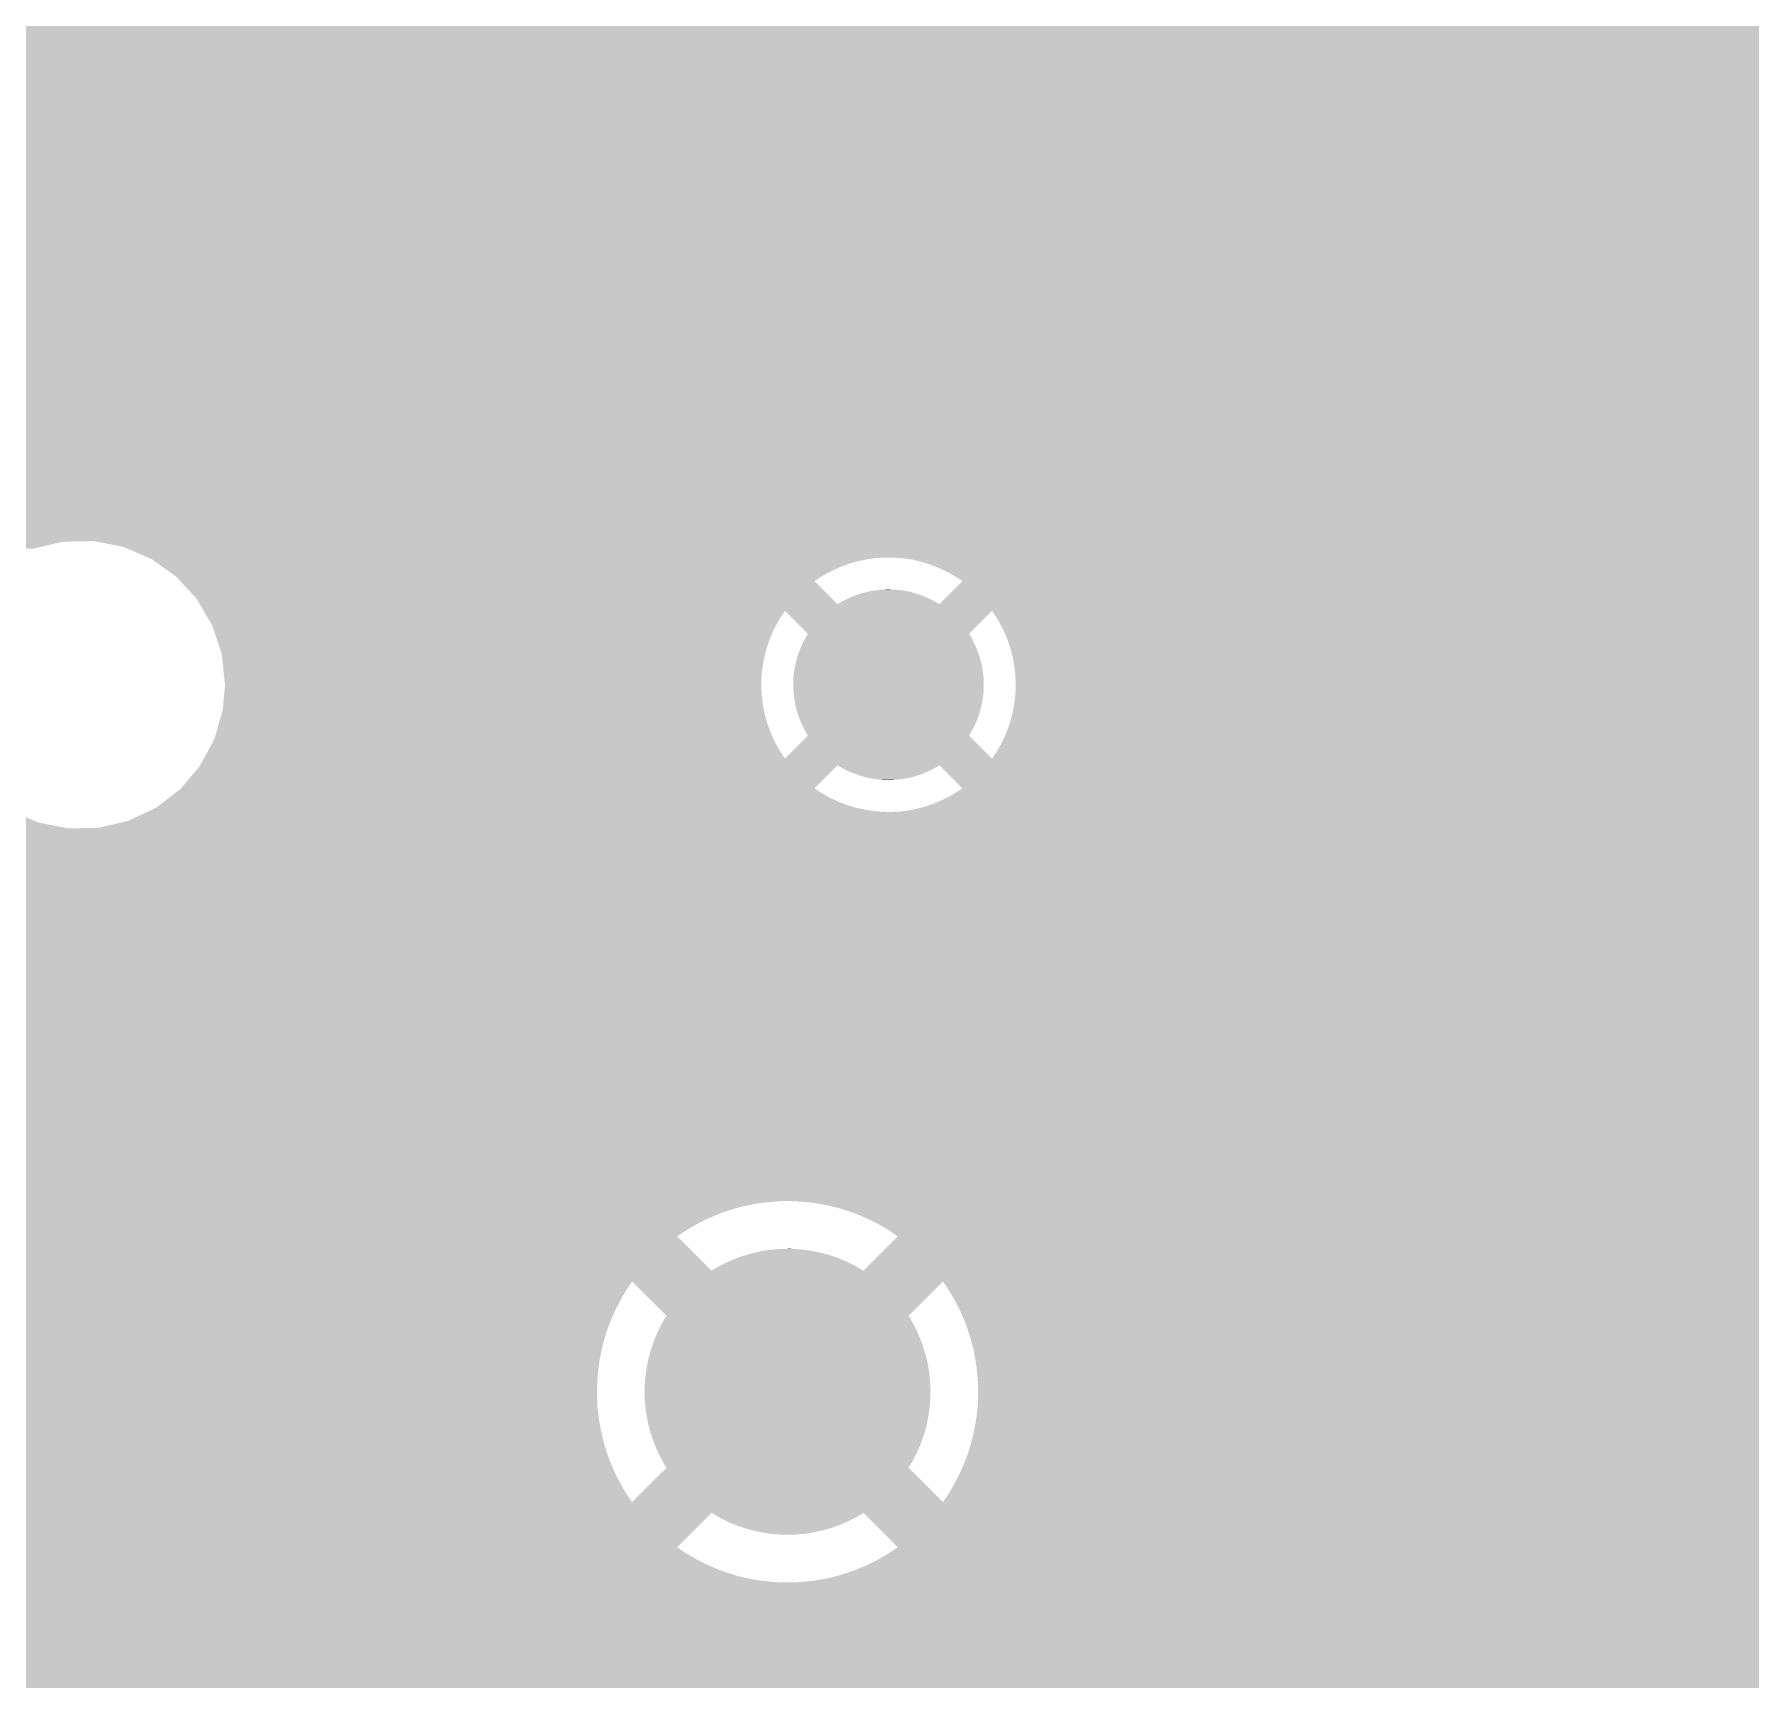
# Model space of a CAD drawing. Extents: x 295 to 953, y 10 to 290.
# Drawn here: x 559.18 to 571.05, y 155.44 to 166.82 of the extents above; entities that cross this region are included whole.
import ezdxf

# ---------------------------------------------------------------- set-up
doc = ezdxf.new("R2010")
doc.units = 0
doc.header["$LTSCALE"] = 5
doc.header["$MEASUREMENT"] = 0
doc.layers.add('GND1', color=7, linetype='CONTINUOUS')

msp = doc.modelspace()

# ---------------------------------------------------------------- linework, layer by layer
at = {"layer": 'GND1'}
for points in [[(542.312, 166.72), (542.249, 166.914), (599.871, 166.72), (599.871, 166.914)], [(542.335, 166.511), (542.312, 166.72), (599.871, 166.511), (599.871, 166.72)], [(542.319, 166.336), (542.335, 166.511), (599.871, 166.336), (599.871, 166.511)], [(542.26, 166.133), (542.319, 166.336), (599.871, 166.133), (599.871, 166.336)], [(542.16, 165.947), (542.26, 166.133), (599.871, 165.947), (599.871, 166.133)], [(542.024, 165.787), (542.16, 165.947), (599.871, 165.787), (599.871, 165.947)], [(541.856, 165.659), (542.024, 165.787), (599.871, 165.659), (599.871, 165.787)], [(541.665, 165.569), (541.856, 165.659), (599.871, 165.569), (599.871, 165.659)], [(541.46, 165.521), (541.665, 165.569), (599.871, 165.521), (599.871, 165.569)], [(530.93, 165.377), (531.018, 165.517), (599.871, 165.377), (599.871, 165.517)], [(541.249, 165.517), (541.46, 165.521), (599.871, 165.517), (599.871, 165.521)], [(530.742, 165.162), (530.93, 165.377), (599.871, 165.162), (599.871, 165.377)], [(530.524, 164.978), (530.742, 165.162), (599.871, 164.978), (599.871, 165.162)], [(530.279, 164.831), (530.524, 164.978), (599.871, 164.831), (599.871, 164.978)], [(530.014, 164.724), (530.279, 164.831), (599.871, 164.724), (599.871, 164.831)], [(529.736, 164.659), (530.014, 164.724), (599.871, 164.659), (599.871, 164.724)], [(525.272, 164.147), (525.272, 164.639), (599.871, 164.147), (599.871, 164.639)], [(529.451, 164.639), (529.736, 164.659), (599.871, 164.639), (599.871, 164.659)], [(525.272, 164.126), (525.272, 164.147), (593.451, 164.126), (593.736, 164.147)], [(525.272, 164.062), (525.272, 164.126), (593.173, 164.062), (593.451, 164.126)], [(525.272, 163.954), (525.272, 164.062), (592.908, 163.954), (593.173, 164.062)], [(525.272, 163.807), (525.272, 163.954), (592.664, 163.807), (592.908, 163.954)], [(525.272, 163.624), (525.272, 163.807), (592.445, 163.624), (592.664, 163.807)], [(525.272, 163.408), (525.272, 163.624), (592.257, 163.408), (592.445, 163.624)], [(525.272, 163.313), (525.272, 163.408), (592.197, 163.313), (592.257, 163.408)], [(525.272, 163.309), (525.272, 163.313), (559.375, 163.309), (559.586, 163.313)], [(525.272, 163.261), (525.272, 163.309), (559.17, 163.261), (559.375, 163.309)], [(559.793, 163.273), (559.586, 163.313), (592.172, 163.273), (592.197, 163.313)], [(559.963, 163.199), (559.793, 163.273), (592.126, 163.199), (592.172, 163.273)], [(559.971, 163.196), (559.963, 163.199), (565.004, 163.196), (565.067, 163.199)], [(559.987, 163.189), (559.971, 163.196), (564.953, 163.189), (565.004, 163.196)], [(559.989, 163.188), (559.987, 163.189), (564.942, 163.188), (564.953, 163.189)], [(560.006, 163.175), (559.989, 163.188), (564.881, 163.175), (564.942, 163.188)], [(560.03, 163.159), (560.006, 163.175), (564.82, 163.159), (564.881, 163.175)], [(560.059, 163.137), (560.03, 163.159), (564.761, 163.137), (564.82, 163.159)], [(565.192, 163.193), (565.129, 163.199), (592.122, 163.193), (592.126, 163.199)], [(565.254, 163.184), (565.192, 163.193), (592.116, 163.184), (592.122, 163.193)], [(565.315, 163.169), (565.254, 163.184), (592.107, 163.169), (592.116, 163.184)], [(565.324, 163.166), (565.315, 163.169), (592.105, 163.166), (592.107, 163.169)], [(565.375, 163.151), (565.324, 163.166), (592.099, 163.151), (592.105, 163.166)], [(560.095, 163.112), (560.059, 163.137), (564.704, 163.112), (564.761, 163.137)], [(560.136, 163.083), (560.095, 163.112), (564.648, 163.083), (564.704, 163.112)], [(560.158, 163.067), (560.136, 163.083), (564.623, 163.067), (564.648, 163.083)], [(560.174, 163.05), (560.158, 163.067), (564.595, 163.05), (564.623, 163.067)], [(560.187, 163.036), (560.174, 163.05), (564.575, 163.036), (564.595, 163.05)], [(565.433, 163.128), (565.375, 163.151), (592.089, 163.128), (592.099, 163.151)], [(565.49, 163.101), (565.433, 163.128), (592.078, 163.101), (592.089, 163.128)], [(565.545, 163.071), (565.49, 163.101), (592.064, 163.071), (592.078, 163.101)], [(565.597, 163.036), (565.545, 163.071), (592.05, 163.036), (592.064, 163.071)], [(560.301, 162.912), (560.187, 163.036), (564.7, 162.912), (564.575, 163.036)], [(564.782, 162.904), (564.814, 162.92), (565.391, 162.904), (565.357, 162.92)], [(564.814, 162.92), (564.831, 162.927), (565.357, 162.92), (565.342, 162.927)], [(564.831, 162.927), (564.865, 162.941), (565.342, 162.927), (565.306, 162.941)], [(564.865, 162.941), (564.883, 162.946), (565.306, 162.941), (565.291, 162.946)], [(564.883, 162.946), (564.916, 162.957), (565.291, 162.946), (565.254, 162.957)], [(564.916, 162.957), (564.936, 162.961), (565.254, 162.957), (565.239, 162.961)], [(564.936, 162.961), (564.969, 162.969), (565.239, 162.961), (565.2, 162.969)], [(564.969, 162.969), (564.99, 162.971), (565.2, 162.969), (565.186, 162.971)], [(564.99, 162.971), (565.023, 162.976), (565.186, 162.971), (565.145, 162.976)], [(565.023, 162.976), (565.049, 162.977), (565.145, 162.976), (565.132, 162.977)], [(565.049, 162.977), (565.077, 162.979), (565.132, 162.977), (565.077, 162.979)], [(565.465, 162.904), (565.597, 163.036), (591.993, 162.904), (592.05, 163.036)], [(560.321, 162.877), (560.301, 162.912), (564.734, 162.877), (564.7, 162.912)], [(560.348, 162.831), (560.321, 162.877), (591.975, 162.831), (591.986, 162.877)], [(560.379, 162.778), (560.348, 162.831), (564.335, 162.778), (564.37, 162.831)], [(564.528, 162.672), (564.37, 162.831), (565.644, 162.672), (565.803, 162.831)], [(564.734, 162.877), (564.766, 162.896), (565.438, 162.877), (565.405, 162.896)], [(564.766, 162.896), (564.782, 162.904), (565.405, 162.896), (565.391, 162.904)], [(565.438, 162.877), (565.465, 162.904), (591.986, 162.877), (591.993, 162.904)], [(565.827, 162.795), (565.803, 162.831), (591.966, 162.795), (591.975, 162.831)], [(560.407, 162.73), (560.379, 162.778), (564.308, 162.73), (564.335, 162.778)], [(560.409, 162.724), (560.407, 162.73), (564.304, 162.724), (564.308, 162.73)], [(560.428, 162.667), (560.409, 162.724), (564.277, 162.667), (564.304, 162.724)], [(565.859, 162.741), (565.827, 162.795), (591.952, 162.741), (591.966, 162.795)], [(565.887, 162.685), (565.859, 162.741), (591.938, 162.685), (591.952, 162.741)], [(565.911, 162.627), (565.887, 162.685), (591.923, 162.627), (591.938, 162.685)], [(560.447, 162.609), (560.428, 162.667), (564.255, 162.609), (564.277, 162.667)], [(560.467, 162.549), (560.447, 162.609), (564.236, 162.549), (564.255, 162.609)], [(564.462, 162.533), (564.478, 162.575), (565.71, 162.533), (565.693, 162.575)], [(564.478, 162.575), (564.482, 162.583), (565.693, 162.575), (565.69, 162.583)], [(564.482, 162.583), (564.501, 162.625), (565.69, 162.583), (565.67, 162.625)], [(564.501, 162.625), (564.506, 162.632), (565.67, 162.625), (565.667, 162.632)], [(564.506, 162.632), (564.528, 162.672), (565.667, 162.632), (565.644, 162.672)], [(565.931, 162.567), (565.911, 162.627), (591.918, 162.567), (591.923, 162.627)], [(565.946, 162.506), (565.931, 162.567), (591.913, 162.506), (591.918, 162.567)], [(560.473, 162.529), (560.467, 162.549), (564.232, 162.529), (564.236, 162.549)], [(560.478, 162.487), (560.473, 162.529), (564.222, 162.487), (564.232, 162.529)], [(560.484, 162.426), (560.478, 162.487), (564.212, 162.426), (564.222, 162.487)], [(564.436, 162.428), (564.445, 162.472), (565.737, 162.428), (565.727, 162.472)], [(564.445, 162.472), (564.447, 162.481), (565.727, 162.472), (565.725, 162.481)], [(564.447, 162.481), (564.459, 162.525), (565.725, 162.481), (565.712, 162.525)], [(564.459, 162.525), (564.462, 162.533), (565.712, 162.525), (565.71, 162.533)], [(565.957, 162.445), (565.946, 162.506), (591.908, 162.445), (591.913, 162.506)], [(565.964, 162.382), (565.957, 162.445), (591.903, 162.382), (591.908, 162.445)], [(560.491, 162.363), (560.484, 162.426), (564.207, 162.363), (564.212, 162.426)], [(560.496, 162.32), (560.491, 162.363), (564.206, 162.32), (564.207, 162.363)], [(564.427, 162.32), (564.428, 162.365), (565.745, 162.32), (565.744, 162.365)], [(564.428, 162.365), (564.429, 162.374), (565.744, 162.365), (565.743, 162.374)], [(564.429, 162.374), (564.434, 162.419), (565.743, 162.374), (565.738, 162.419)], [(564.434, 162.419), (564.436, 162.428), (565.738, 162.419), (565.737, 162.428)], [(565.966, 162.32), (565.964, 162.382), (591.897, 162.32), (591.903, 162.382)], [(560.483, 162.176), (560.488, 162.238), (564.218, 162.176), (564.21, 162.238)], [(560.488, 162.238), (560.494, 162.3), (564.21, 162.238), (564.206, 162.3)], [(560.494, 162.3), (560.496, 162.32), (564.206, 162.3), (564.206, 162.32)], [(564.429, 162.274), (564.427, 162.32), (565.744, 162.274), (565.745, 162.32)], [(564.429, 162.265), (564.429, 162.274), (565.743, 162.265), (565.744, 162.274)], [(564.435, 162.22), (564.429, 162.265), (565.738, 162.22), (565.743, 162.265)], [(564.436, 162.211), (564.435, 162.22), (565.736, 162.211), (565.738, 162.22)], [(564.445, 162.167), (564.436, 162.211), (565.727, 162.167), (565.736, 162.211)], [(565.95, 162.152), (565.96, 162.214), (591.91, 162.152), (591.906, 162.214)], [(565.96, 162.214), (565.965, 162.276), (591.906, 162.214), (591.901, 162.276)], [(565.965, 162.276), (565.966, 162.32), (591.901, 162.276), (591.897, 162.32)], [(560.454, 162.054), (560.471, 162.114), (564.247, 162.054), (564.23, 162.114)], [(560.471, 162.114), (560.48, 162.145), (564.23, 162.114), (564.224, 162.145)], [(560.48, 162.145), (560.483, 162.176), (564.224, 162.145), (564.218, 162.176)], [(564.447, 162.158), (564.445, 162.167), (565.725, 162.158), (565.727, 162.167)], [(564.46, 162.115), (564.447, 162.158), (565.713, 162.115), (565.725, 162.158)], [(564.462, 162.106), (564.46, 162.115), (565.71, 162.106), (565.713, 162.115)], [(564.479, 162.064), (564.462, 162.106), (565.694, 162.064), (565.71, 162.106)], [(565.919, 162.035), (565.936, 162.091), (591.92, 162.035), (591.915, 162.091)], [(565.936, 162.091), (565.95, 162.152), (591.915, 162.091), (591.91, 162.152)], [(560.421, 161.942), (560.437, 161.995), (564.291, 161.942), (564.268, 161.995)], [(560.437, 161.995), (560.454, 162.054), (564.268, 161.995), (564.247, 162.054)], [(564.482, 162.056), (564.479, 162.064), (565.69, 162.056), (565.694, 162.064)], [(564.502, 162.015), (564.482, 162.056), (565.671, 162.015), (565.69, 162.056)], [(564.506, 162.007), (564.502, 162.015), (565.666, 162.007), (565.671, 162.015)], [(564.528, 161.968), (564.506, 162.007), (565.644, 161.968), (565.666, 162.007)], [(565.868, 161.916), (565.895, 161.972), (591.948, 161.916), (591.935, 161.972)], [(565.895, 161.972), (565.917, 162.031), (591.935, 161.972), (591.921, 162.031)], [(565.917, 162.031), (565.919, 162.035), (591.921, 162.031), (591.92, 162.035)], [(560.36, 161.828), (560.389, 161.882), (564.356, 161.828), (564.323, 161.882)], [(560.389, 161.882), (560.419, 161.937), (564.323, 161.882), (564.293, 161.937)], [(560.419, 161.937), (560.421, 161.942), (564.293, 161.937), (564.291, 161.942)], [(564.37, 161.809), (564.528, 161.967), (565.803, 161.809), (565.644, 161.967)], [(564.528, 161.967), (564.528, 161.968), (565.644, 161.967), (565.644, 161.968)], [(565.803, 161.809), (565.837, 161.861), (591.974, 161.809), (591.961, 161.861)], [(565.837, 161.861), (565.868, 161.916), (591.961, 161.861), (591.948, 161.916)], [(560.191, 161.603), (560.321, 161.756), (564.575, 161.603), (564.728, 161.756)], [(560.321, 161.756), (560.324, 161.762), (564.728, 161.756), (564.734, 161.762)], [(560.324, 161.762), (560.349, 161.809), (591.985, 161.762), (591.974, 161.809)], [(560.349, 161.809), (560.36, 161.828), (564.37, 161.809), (564.356, 161.828)], [(564.767, 161.743), (564.734, 161.762), (565.406, 161.743), (565.438, 161.762)], [(564.781, 161.735), (564.767, 161.743), (565.39, 161.735), (565.406, 161.743)], [(564.815, 161.719), (564.781, 161.735), (565.358, 161.719), (565.39, 161.735)], [(565.443, 161.757), (565.438, 161.762), (591.986, 161.757), (591.985, 161.762)], [(565.597, 161.603), (565.443, 161.757), (592.05, 161.603), (591.986, 161.757)], [(564.83, 161.712), (564.815, 161.719), (565.341, 161.712), (565.358, 161.719)], [(564.866, 161.699), (564.83, 161.712), (565.308, 161.699), (565.341, 161.712)], [(564.881, 161.693), (564.866, 161.699), (565.289, 161.693), (565.308, 161.699)], [(564.918, 161.682), (564.881, 161.693), (565.256, 161.682), (565.289, 161.693)], [(564.933, 161.678), (564.918, 161.682), (565.237, 161.678), (565.256, 161.682)], [(564.972, 161.671), (564.933, 161.678), (565.203, 161.671), (565.237, 161.678)], [(564.987, 161.668), (564.972, 161.671), (565.182, 161.668), (565.203, 161.671)], [(565.028, 161.663), (564.987, 161.668), (565.149, 161.663), (565.182, 161.668)], [(565.04, 161.662), (565.028, 161.663), (565.123, 161.662), (565.149, 161.663)], [(565.095, 161.66), (565.04, 161.662), (565.095, 161.66), (565.123, 161.662)], [(560.044, 161.488), (560.073, 161.511), (564.797, 161.488), (564.739, 161.511)], [(560.073, 161.511), (560.108, 161.538), (564.739, 161.511), (564.682, 161.538)], [(560.108, 161.538), (560.149, 161.569), (564.682, 161.538), (564.627, 161.569)], [(560.149, 161.569), (560.185, 161.596), (564.627, 161.569), (564.586, 161.596)], [(560.185, 161.596), (560.191, 161.603), (564.586, 161.596), (564.575, 161.603)], [(565.387, 161.493), (565.411, 161.502), (592.095, 161.493), (592.091, 161.502)], [(565.411, 161.502), (565.468, 161.527), (592.091, 161.502), (592.081, 161.527)], [(565.468, 161.527), (565.524, 161.556), (592.081, 161.527), (592.069, 161.556)], [(565.524, 161.556), (565.577, 161.589), (592.069, 161.556), (592.055, 161.589)], [(565.577, 161.589), (565.597, 161.603), (592.055, 161.589), (592.05, 161.603)], [(542.226, 161.367), (542.184, 161.44), (559.203, 161.367), (559.033, 161.44)], [(559.621, 161.33), (559.826, 161.378), (592.194, 161.33), (592.165, 161.378)], [(559.826, 161.378), (559.958, 161.44), (592.165, 161.378), (592.127, 161.44)], [(559.958, 161.44), (559.959, 161.441), (565.105, 161.44), (565.043, 161.441)], [(559.959, 161.441), (559.971, 161.446), (565.043, 161.441), (564.98, 161.446)], [(559.971, 161.446), (559.991, 161.456), (564.98, 161.446), (564.918, 161.456)], [(559.991, 161.456), (560.017, 161.468), (564.918, 161.456), (564.866, 161.468)], [(560.017, 161.468), (560.02, 161.47), (564.866, 161.468), (564.857, 161.47)], [(560.02, 161.47), (560.044, 161.488), (564.857, 161.47), (564.797, 161.488)], [(565.105, 161.44), (565.168, 161.443), (592.127, 161.44), (592.125, 161.443)], [(565.168, 161.443), (565.23, 161.451), (592.125, 161.443), (592.12, 161.451)], [(565.23, 161.451), (565.292, 161.464), (592.12, 161.451), (592.113, 161.464)], [(565.292, 161.464), (565.352, 161.481), (592.113, 161.464), (592.102, 161.481)], [(565.352, 161.481), (565.387, 161.493), (592.102, 161.481), (592.095, 161.493)], [(542.246, 161.333), (542.226, 161.367), (559.377, 161.333), (559.203, 161.367)], [(542.249, 161.326), (542.246, 161.333), (559.41, 161.326), (559.377, 161.333)], [(542.274, 161.249), (542.249, 161.326), (592.244, 161.249), (592.197, 161.326)], [(559.41, 161.326), (559.621, 161.33), (592.197, 161.326), (592.194, 161.33)], [(542.312, 161.132), (542.274, 161.249), (592.343, 161.132), (592.244, 161.249)], [(542.323, 161.032), (542.312, 161.132), (592.428, 161.032), (592.343, 161.132)], [(542.335, 160.923), (542.323, 161.032), (592.555, 160.923), (592.428, 161.032)], [(542.328, 160.845), (542.335, 160.923), (592.645, 160.845), (592.555, 160.923)], [(542.319, 160.748), (542.328, 160.845), (592.803, 160.748), (592.645, 160.845)], [(542.272, 160.585), (542.304, 160.695), (593.151, 160.585), (592.888, 160.695)], [(542.304, 160.695), (542.319, 160.748), (592.888, 160.695), (592.803, 160.748)], [(542.245, 160.516), (542.26, 160.545), (593.429, 160.516), (593.312, 160.545)], [(542.26, 160.545), (542.272, 160.585), (593.312, 160.545), (593.151, 160.585)], [(542.16, 160.359), (542.232, 160.492), (599.871, 160.359), (599.871, 160.492)], [(542.232, 160.492), (542.245, 160.516), (593.713, 160.492), (593.429, 160.516)], [(542.024, 160.199), (542.16, 160.359), (599.871, 160.199), (599.871, 160.359)], [(541.856, 160.071), (542.024, 160.199), (599.871, 160.071), (599.871, 160.199)], [(541.665, 159.981), (541.856, 160.071), (599.871, 159.981), (599.871, 160.071)], [(541.46, 159.933), (541.665, 159.981), (599.871, 159.933), (599.871, 159.981)], [(530.742, 159.663), (530.93, 159.878), (599.871, 159.663), (599.871, 159.878)], [(530.93, 159.878), (530.962, 159.929), (599.871, 159.878), (599.871, 159.929)], [(541.249, 159.929), (541.46, 159.933), (599.871, 159.929), (599.871, 159.933)], [(530.524, 159.48), (530.742, 159.663), (599.871, 159.48), (599.871, 159.663)], [(530.279, 159.332), (530.524, 159.48), (599.871, 159.332), (599.871, 159.48)], [(530.014, 159.225), (530.279, 159.332), (599.871, 159.225), (599.871, 159.332)], [(525.272, 158.749), (525.272, 159.14), (599.871, 158.749), (599.871, 159.14)], [(529.451, 159.14), (529.736, 159.161), (599.871, 159.14), (599.871, 159.161)], [(529.736, 159.161), (530.014, 159.225), (599.871, 159.161), (599.871, 159.225)], [(525.272, 158.744), (525.272, 158.749), (564.28, 158.744), (564.357, 158.749)], [(525.272, 158.736), (525.272, 158.744), (564.204, 158.736), (564.28, 158.744)], [(525.272, 158.723), (525.272, 158.736), (564.128, 158.723), (564.204, 158.736)], [(525.272, 158.706), (525.272, 158.723), (564.053, 158.706), (564.128, 158.723)], [(525.272, 158.684), (525.272, 158.706), (563.98, 158.684), (564.053, 158.706)], [(525.272, 158.658), (525.272, 158.684), (563.908, 158.658), (563.98, 158.684)], [(525.272, 158.628), (525.272, 158.658), (563.837, 158.628), (563.908, 158.658)], [(564.434, 158.748), (564.357, 158.749), (576.921, 158.748), (576.93, 158.749)], [(564.489, 158.744), (564.434, 158.748), (576.853, 158.744), (576.921, 158.748)], [(564.51, 158.743), (564.489, 158.744), (576.841, 158.743), (576.853, 158.744)], [(564.568, 158.736), (564.51, 158.743), (576.777, 158.736), (576.841, 158.743)], [(564.587, 158.734), (564.568, 158.736), (576.764, 158.734), (576.777, 158.736)], [(564.645, 158.723), (564.587, 158.734), (576.701, 158.723), (576.764, 158.734)], [(564.662, 158.72), (564.645, 158.723), (576.688, 158.72), (576.701, 158.723)], [(564.72, 158.706), (564.662, 158.72), (576.626, 158.706), (576.688, 158.72)], [(564.737, 158.702), (564.72, 158.706), (576.613, 158.702), (576.626, 158.706)], [(564.794, 158.684), (564.737, 158.702), (576.553, 158.684), (576.613, 158.702)], [(564.81, 158.679), (564.794, 158.684), (576.539, 158.679), (576.553, 158.684)], [(564.867, 158.658), (564.81, 158.679), (576.481, 158.658), (576.539, 158.679)], [(564.882, 158.653), (564.867, 158.658), (576.467, 158.653), (576.481, 158.658)], [(564.937, 158.628), (564.882, 158.653), (576.41, 158.628), (576.467, 158.653)], [(525.272, 158.594), (525.272, 158.628), (563.768, 158.594), (563.837, 158.628)], [(525.272, 158.556), (525.272, 158.594), (563.701, 158.556), (563.768, 158.594)], [(525.272, 158.514), (525.272, 158.556), (563.637, 158.514), (563.701, 158.556)], [(564.952, 158.622), (564.937, 158.628), (576.397, 158.622), (576.41, 158.628)], [(565.006, 158.594), (564.952, 158.622), (576.341, 158.594), (576.397, 158.622)], [(565.021, 158.587), (565.006, 158.594), (576.328, 158.587), (576.341, 158.594)], [(565.073, 158.556), (565.021, 158.587), (576.274, 158.556), (576.328, 158.587)], [(565.087, 158.548), (565.073, 158.556), (576.262, 158.548), (576.274, 158.556)], [(565.137, 158.514), (565.087, 158.548), (576.21, 158.514), (576.262, 158.548)], [(525.272, 158.506), (525.272, 158.514), (563.624, 158.506), (563.637, 158.514)], [(525.272, 158.268), (525.272, 158.506), (563.862, 158.268), (563.624, 158.506)], [(564.211, 158.403), (564.236, 158.407), (564.561, 158.403), (564.542, 158.407)], [(564.236, 158.407), (564.277, 158.413), (564.542, 158.407), (564.494, 158.413)], [(564.277, 158.413), (564.305, 158.415), (564.494, 158.413), (564.476, 158.415)], [(564.305, 158.415), (564.343, 158.418), (564.476, 158.415), (564.423, 158.418)], [(564.343, 158.418), (564.41, 158.419), (564.423, 158.418), (564.41, 158.419)], [(564.913, 158.268), (565.151, 158.505), (576.435, 158.268), (576.197, 158.505)], [(565.151, 158.506), (565.137, 158.514), (576.197, 158.506), (576.21, 158.514)], [(565.151, 158.505), (565.151, 158.506), (576.197, 158.505), (576.197, 158.506)], [(563.862, 158.268), (563.9, 158.291), (564.913, 158.268), (564.874, 158.291)], [(563.9, 158.291), (563.92, 158.301), (564.874, 158.291), (564.856, 158.301)], [(563.92, 158.301), (563.959, 158.321), (564.856, 158.301), (564.815, 158.321)], [(563.959, 158.321), (563.98, 158.331), (564.815, 158.321), (564.796, 158.331)], [(563.98, 158.331), (564.02, 158.348), (564.796, 158.331), (564.754, 158.348)], [(564.02, 158.348), (564.042, 158.356), (564.754, 158.348), (564.735, 158.356)], [(564.042, 158.356), (564.082, 158.371), (564.735, 158.356), (564.691, 158.371)], [(564.082, 158.371), (564.105, 158.377), (564.691, 158.371), (564.672, 158.377)], [(564.105, 158.377), (564.146, 158.389), (564.672, 158.377), (564.627, 158.389)], [(564.146, 158.389), (564.17, 158.394), (564.627, 158.389), (564.607, 158.394)], [(564.17, 158.394), (564.211, 158.403), (564.607, 158.394), (564.561, 158.403)], [(525.272, 158.193), (525.272, 158.268), (599.871, 158.193), (599.871, 158.268)], [(525.272, 158.13), (525.272, 158.193), (563.27, 158.13), (563.312, 158.193)], [(563.55, 157.956), (563.312, 158.193), (565.225, 157.956), (565.463, 158.193)], [(565.489, 158.155), (565.463, 158.193), (575.86, 158.155), (575.885, 158.193)], [(525.272, 158.063), (525.272, 158.13), (563.231, 158.063), (563.27, 158.13)], [(525.272, 157.995), (525.272, 158.063), (563.196, 157.995), (563.231, 158.063)], [(565.505, 158.13), (565.489, 158.155), (575.843, 158.13), (575.86, 158.155)], [(565.529, 158.09), (565.505, 158.13), (575.819, 158.09), (575.843, 158.13)], [(565.544, 158.063), (565.529, 158.09), (575.804, 158.063), (575.819, 158.09)], [(565.566, 158.022), (565.544, 158.063), (575.783, 158.022), (575.804, 158.063)], [(525.272, 157.925), (525.272, 157.995), (563.165, 157.925), (563.196, 157.995)], [(563.516, 157.898), (563.539, 157.937), (565.258, 157.898), (565.237, 157.937)], [(563.539, 157.937), (563.55, 157.956), (565.237, 157.937), (565.225, 157.956)], [(565.579, 157.995), (565.566, 158.022), (575.769, 157.995), (575.783, 158.022)], [(565.598, 157.953), (565.579, 157.995), (575.75, 157.953), (575.769, 157.995)], [(565.61, 157.925), (565.598, 157.953), (575.738, 157.925), (575.75, 157.953)], [(525.272, 157.853), (525.272, 157.925), (563.138, 157.853), (563.165, 157.925)], [(525.272, 157.779), (525.272, 157.853), (563.116, 157.779), (563.138, 157.853)], [(563.461, 157.777), (563.478, 157.818), (565.313, 157.777), (565.297, 157.818)], [(563.478, 157.818), (563.487, 157.839), (565.297, 157.818), (565.288, 157.839)], [(563.487, 157.839), (563.507, 157.879), (565.288, 157.839), (565.269, 157.879)], [(563.507, 157.879), (563.516, 157.898), (565.269, 157.879), (565.258, 157.898)], [(565.627, 157.881), (565.61, 157.925), (575.722, 157.881), (575.738, 157.925)], [(565.636, 157.853), (565.627, 157.881), (575.711, 157.853), (575.722, 157.881)], [(565.651, 157.809), (565.636, 157.853), (575.698, 157.809), (575.711, 157.853)], [(525.272, 157.705), (525.272, 157.779), (563.098, 157.705), (563.116, 157.779)], [(525.272, 157.629), (525.272, 157.705), (563.084, 157.629), (563.098, 157.705)], [(563.435, 157.693), (563.44, 157.714), (565.341, 157.693), (565.334, 157.714)], [(563.44, 157.714), (563.454, 157.756), (565.334, 157.714), (565.321, 157.756)], [(563.454, 157.756), (563.461, 157.777), (565.321, 157.756), (565.313, 157.777)], [(565.659, 157.779), (565.651, 157.809), (575.689, 157.779), (575.698, 157.809)], [(565.671, 157.734), (565.659, 157.779), (575.678, 157.734), (575.689, 157.779)], [(565.677, 157.705), (565.671, 157.734), (575.671, 157.705), (575.678, 157.734)], [(565.686, 157.659), (565.677, 157.705), (575.662, 157.659), (575.671, 157.705)], [(525.272, 157.553), (525.272, 157.629), (563.075, 157.553), (563.084, 157.629)], [(563.408, 157.563), (563.411, 157.585), (565.368, 157.563), (565.364, 157.585)], [(563.411, 157.585), (563.419, 157.628), (565.364, 157.585), (565.357, 157.628)], [(563.419, 157.628), (563.423, 157.65), (565.357, 157.628), (565.351, 157.65)], [(563.423, 157.65), (563.435, 157.693), (565.351, 157.65), (565.341, 157.693)], [(565.691, 157.629), (565.686, 157.659), (575.657, 157.629), (575.662, 157.659)], [(565.697, 157.583), (565.691, 157.629), (575.651, 157.583), (575.657, 157.629)], [(565.7, 157.553), (565.697, 157.583), (575.648, 157.553), (575.651, 157.583)], [(525.272, 157.476), (525.272, 157.553), (563.07, 157.476), (563.075, 157.553)], [(525.272, 157.399), (525.272, 157.476), (563.069, 157.399), (563.07, 157.476)], [(563.399, 157.452), (563.401, 157.497), (565.376, 157.452), (565.374, 157.497)], [(563.401, 157.497), (563.402, 157.519), (565.374, 157.497), (565.372, 157.519)], [(563.402, 157.519), (563.408, 157.563), (565.372, 157.519), (565.368, 157.563)], [(565.704, 157.507), (565.7, 157.553), (575.645, 157.507), (575.648, 157.553)], [(565.705, 157.476), (565.704, 157.507), (575.643, 157.476), (575.645, 157.507)], [(565.706, 157.43), (565.705, 157.476), (575.642, 157.43), (575.643, 157.476)], [(525.272, 157.323), (525.272, 157.399), (563.073, 157.323), (563.069, 157.399)], [(563.398, 157.43), (563.399, 157.452), (565.377, 157.43), (565.376, 157.452)], [(563.399, 157.408), (563.398, 157.43), (565.376, 157.408), (565.377, 157.43)], [(563.401, 157.364), (563.399, 157.408), (565.374, 157.364), (565.376, 157.408)], [(563.403, 157.341), (563.401, 157.364), (565.373, 157.341), (565.374, 157.364)], [(563.407, 157.297), (563.403, 157.341), (565.367, 157.297), (565.373, 157.341)], [(565.702, 157.323), (565.706, 157.384), (575.646, 157.323), (575.643, 157.384)], [(565.706, 157.399), (565.706, 157.43), (575.642, 157.399), (575.642, 157.43)], [(565.706, 157.384), (565.706, 157.399), (575.643, 157.384), (575.642, 157.399)], [(525.272, 157.296), (525.272, 157.323), (563.076, 157.296), (563.073, 157.323)], [(529.759, 157.272), (529.474, 157.296), (563.079, 157.272), (563.076, 157.296)], [(529.862, 157.247), (529.759, 157.272), (563.082, 157.247), (563.079, 157.272)], [(530.036, 157.204), (529.862, 157.247), (563.089, 157.204), (563.082, 157.247)], [(563.411, 157.276), (563.407, 157.297), (565.364, 157.276), (565.367, 157.297)], [(563.419, 157.232), (563.411, 157.276), (565.356, 157.232), (565.364, 157.276)], [(563.424, 157.21), (563.419, 157.232), (565.352, 157.21), (565.356, 157.232)], [(565.68, 157.171), (565.691, 157.231), (575.668, 157.171), (575.657, 157.231)], [(565.691, 157.231), (565.693, 157.247), (575.657, 157.231), (575.655, 157.247)], [(565.693, 157.247), (565.701, 157.307), (575.655, 157.247), (575.648, 157.307)], [(565.701, 157.307), (565.702, 157.323), (575.648, 157.307), (575.646, 157.323)], [(530.114, 157.171), (530.036, 157.204), (563.095, 157.171), (563.089, 157.204)], [(530.292, 157.096), (530.114, 157.171), (563.112, 157.096), (563.095, 157.171)], [(563.434, 157.167), (563.424, 157.21), (565.341, 157.167), (565.352, 157.21)], [(563.441, 157.146), (563.434, 157.167), (565.335, 157.146), (565.341, 157.167)], [(563.454, 157.104), (563.441, 157.146), (565.321, 157.104), (565.335, 157.146)], [(563.462, 157.083), (563.454, 157.104), (565.314, 157.083), (565.321, 157.104)], [(565.663, 157.096), (565.677, 157.156), (575.685, 157.096), (575.671, 157.156)], [(565.677, 157.156), (565.68, 157.171), (575.671, 157.156), (575.668, 157.171)], [(530.299, 157.093), (530.292, 157.096), (563.113, 157.093), (563.112, 157.096)], [(530.414, 157.022), (530.299, 157.093), (563.133, 157.022), (563.113, 157.093)], [(530.531, 156.95), (530.414, 157.022), (563.159, 156.95), (563.133, 157.022)], [(563.478, 157.042), (563.462, 157.083), (565.297, 157.042), (565.314, 157.083)], [(563.487, 157.022), (563.478, 157.042), (565.288, 157.022), (565.297, 157.042)], [(563.506, 156.982), (563.487, 157.022), (565.269, 156.982), (565.288, 157.022)], [(563.517, 156.962), (563.506, 156.982), (565.259, 156.962), (565.269, 156.982)], [(565.615, 156.95), (565.637, 157.008), (575.732, 156.95), (575.712, 157.008)], [(565.637, 157.008), (565.641, 157.022), (575.712, 157.008), (575.706, 157.022)], [(565.641, 157.022), (565.659, 157.081), (575.706, 157.022), (575.689, 157.081)], [(565.659, 157.081), (565.663, 157.096), (575.689, 157.081), (575.685, 157.096)], [(530.542, 156.943), (530.531, 156.95), (563.162, 156.943), (563.159, 156.95)], [(530.616, 156.879), (530.542, 156.943), (563.189, 156.879), (563.162, 156.943)], [(530.696, 156.811), (530.616, 156.879), (563.223, 156.811), (563.189, 156.879)], [(563.312, 156.667), (563.55, 156.904), (565.463, 156.667), (565.225, 156.904)], [(563.538, 156.923), (563.517, 156.962), (565.236, 156.923), (565.259, 156.962)], [(563.55, 156.904), (563.538, 156.923), (565.225, 156.904), (565.236, 156.923)], [(565.551, 156.811), (565.579, 156.865), (575.796, 156.811), (575.769, 156.865)], [(565.579, 156.865), (565.585, 156.879), (575.769, 156.865), (575.762, 156.879)], [(565.585, 156.879), (565.61, 156.936), (575.762, 156.879), (575.738, 156.936)], [(565.61, 156.936), (565.615, 156.95), (575.738, 156.936), (575.732, 156.95)], [(530.759, 156.757), (530.696, 156.811), (563.254, 156.757), (563.223, 156.811)], [(530.77, 156.744), (530.759, 156.757), (563.261, 156.744), (563.254, 156.757)], [(530.824, 156.68), (530.77, 156.744), (563.303, 156.68), (563.261, 156.744)], [(565.506, 156.731), (565.513, 156.744), (575.843, 156.731), (575.834, 156.744)], [(565.513, 156.744), (565.544, 156.797), (575.834, 156.744), (575.804, 156.797)], [(565.544, 156.797), (565.551, 156.811), (575.804, 156.797), (575.796, 156.811)], [(530.835, 156.667), (530.824, 156.68), (563.312, 156.667), (563.303, 156.68)], [(530.898, 156.592), (530.835, 156.667), (599.871, 156.592), (599.871, 156.667)], [(565.463, 156.667), (565.471, 156.68), (575.885, 156.667), (575.876, 156.68)], [(565.471, 156.68), (565.506, 156.731), (575.876, 156.68), (575.843, 156.731)], [(530.933, 156.552), (530.898, 156.592), (563.822, 156.552), (563.862, 156.592)], [(541.614, 156.521), (541.383, 156.552), (563.791, 156.521), (563.822, 156.552)], [(541.835, 156.446), (541.614, 156.521), (563.716, 156.446), (563.791, 156.521)], [(563.901, 156.57), (563.862, 156.592), (564.875, 156.57), (564.913, 156.592)], [(563.919, 156.559), (563.901, 156.57), (564.855, 156.559), (564.875, 156.57)], [(563.96, 156.539), (563.919, 156.559), (564.816, 156.539), (564.855, 156.559)], [(563.979, 156.529), (563.96, 156.539), (564.795, 156.529), (564.816, 156.539)], [(564.021, 156.512), (563.979, 156.529), (564.755, 156.512), (564.795, 156.529)], [(564.04, 156.504), (564.021, 156.512), (564.733, 156.504), (564.755, 156.512)], [(565.151, 156.355), (564.913, 156.592), (576.197, 156.355), (576.435, 156.592)], [(541.996, 156.355), (541.835, 156.446), (563.624, 156.355), (563.716, 156.446)], [(564.084, 156.489), (564.04, 156.504), (564.693, 156.489), (564.733, 156.504)], [(564.103, 156.483), (564.084, 156.489), (564.67, 156.483), (564.693, 156.489)], [(564.148, 156.471), (564.103, 156.483), (564.629, 156.471), (564.67, 156.483)], [(564.168, 156.466), (564.148, 156.471), (564.605, 156.466), (564.629, 156.471)], [(564.214, 156.457), (564.168, 156.466), (564.564, 156.457), (564.605, 156.466)], [(564.233, 156.453), (564.214, 156.457), (564.539, 156.453), (564.564, 156.457)], [(564.281, 156.447), (564.233, 156.453), (564.498, 156.447), (564.539, 156.453)], [(564.299, 156.445), (564.281, 156.447), (564.47, 156.445), (564.498, 156.447)], [(564.352, 156.442), (564.299, 156.445), (564.432, 156.442), (564.47, 156.445)], [(564.365, 156.441), (564.352, 156.442), (564.365, 156.441), (564.432, 156.442)], [(542.038, 156.331), (541.996, 156.355), (563.659, 156.331), (563.624, 156.355)], [(542.041, 156.328), (542.038, 156.331), (563.664, 156.328), (563.659, 156.331)], [(550.587, 156.312), (550.505, 156.328), (563.688, 156.312), (563.664, 156.328)], [(550.712, 156.288), (550.587, 156.312), (563.73, 156.288), (563.688, 156.312)], [(550.745, 156.273), (550.712, 156.288), (563.754, 156.273), (563.73, 156.288)], [(550.827, 156.238), (550.745, 156.273), (563.823, 156.238), (563.754, 156.273)], [(565.007, 156.266), (565.02, 156.273), (576.342, 156.266), (576.327, 156.273)], [(565.02, 156.273), (565.074, 156.304), (576.327, 156.273), (576.275, 156.304)], [(565.074, 156.304), (565.086, 156.312), (576.275, 156.304), (576.261, 156.312)], [(565.086, 156.312), (565.138, 156.346), (576.261, 156.312), (576.211, 156.346)], [(565.138, 156.346), (565.151, 156.355), (576.211, 156.346), (576.197, 156.355)], [(550.898, 156.208), (550.827, 156.238), (563.893, 156.208), (563.823, 156.238)], [(550.906, 156.204), (550.898, 156.208), (563.902, 156.204), (563.893, 156.208)], [(550.939, 156.181), (550.906, 156.204), (563.965, 156.181), (563.902, 156.204)], [(550.971, 156.158), (550.939, 156.181), (564.038, 156.158), (563.965, 156.181)], [(550.996, 156.14), (550.971, 156.158), (564.113, 156.14), (564.038, 156.158)], [(564.66, 156.14), (564.722, 156.154), (576.686, 156.14), (576.628, 156.154)], [(564.722, 156.154), (564.735, 156.158), (576.628, 156.154), (576.611, 156.158)], [(564.735, 156.158), (564.795, 156.176), (576.611, 156.158), (576.554, 156.176)], [(564.795, 156.176), (564.809, 156.181), (576.554, 156.176), (576.538, 156.181)], [(564.809, 156.181), (564.868, 156.202), (576.538, 156.181), (576.482, 156.202)], [(564.868, 156.202), (564.881, 156.208), (576.482, 156.202), (576.466, 156.208)], [(564.881, 156.208), (564.938, 156.232), (576.466, 156.208), (576.411, 156.232)], [(564.938, 156.232), (564.952, 156.238), (576.411, 156.232), (576.396, 156.238)], [(564.952, 156.238), (565.007, 156.266), (576.396, 156.238), (576.342, 156.266)], [(551.016, 156.126), (550.996, 156.14), (564.189, 156.126), (564.113, 156.14)], [(551.029, 156.117), (551.016, 156.126), (564.265, 156.117), (564.189, 156.126)], [(551.036, 156.112), (551.029, 156.117), (564.341, 156.112), (564.265, 156.117)], [(551.078, 156.082), (551.036, 156.112), (599.871, 156.082), (599.871, 156.112)], [(551.036, 156.112), (551.036, 156.112), (564.418, 156.112), (564.341, 156.112)], [(551.22, 155.927), (551.078, 156.082), (599.871, 155.927), (599.871, 156.082)], [(564.418, 156.112), (564.427, 156.112), (576.991, 156.112), (576.914, 156.112)], [(564.427, 156.112), (564.495, 156.116), (576.914, 156.112), (576.859, 156.116)], [(564.495, 156.116), (564.507, 156.117), (576.859, 156.116), (576.838, 156.117)], [(564.507, 156.117), (564.571, 156.124), (576.838, 156.117), (576.78, 156.124)], [(564.571, 156.124), (564.584, 156.126), (576.78, 156.124), (576.762, 156.126)], [(564.584, 156.126), (564.647, 156.137), (576.762, 156.126), (576.703, 156.137)], [(564.647, 156.137), (564.66, 156.14), (576.703, 156.137), (576.686, 156.14)], [(551.327, 155.745), (551.22, 155.927), (599.871, 155.745), (599.871, 155.927)], [(551.393, 155.544), (551.327, 155.745), (599.871, 155.544), (599.871, 155.745)], [(551.415, 155.335), (551.393, 155.544), (599.871, 155.335), (599.871, 155.544)]]:
    msp.add_solid(points, dxfattribs=at)

doc.saveas('drawing.dxf')
